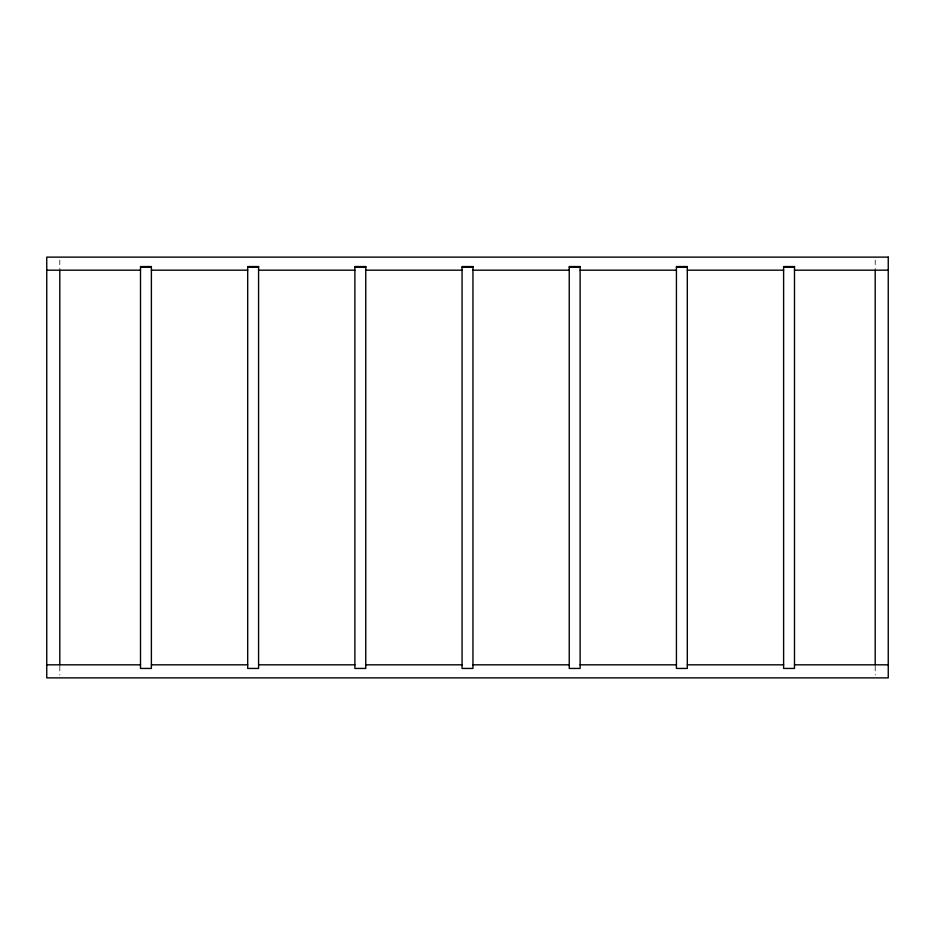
<?xml version="1.0" encoding="UTF-8"?>
<svg xmlns="http://www.w3.org/2000/svg" width="935" height="935" viewBox="0 0 935 935"><rect width="100%" height="100%" fill="white"/><g stroke="black" fill="none" stroke-linecap="round" stroke-linejoin="round"><path stroke-width="0.7" stroke-dasharray="4.67 3.51" d="M875.195 260.023L875.195 268.731M875.195 666.269L875.195 674.976M59.805 260.023L59.805 268.731M59.805 666.269L59.805 674.976"/><path stroke-width="1.4" d="M140.507 267.281L151.388 267.281M247.693 267.281L258.574 267.281M354.879 267.281L365.76 267.281M462.054 267.281L472.946 267.281M569.24 267.281L580.121 267.281M676.426 267.281L687.307 267.281M783.612 267.281L794.493 267.281M46.75 270.18L140.507 270.18M151.388 270.18L247.693 270.18M258.574 270.18L354.879 270.18M365.76 270.18L462.054 270.18M472.946 270.18L569.24 270.18M580.121 270.18L676.426 270.18M687.307 270.18L783.612 270.18M794.493 270.18L888.25 270.18M46.75 664.82L140.507 664.82M151.388 664.82L247.693 664.82M258.574 664.82L354.879 664.82M365.76 664.82L462.054 664.82M472.946 664.82L569.24 664.82M580.121 664.82L676.426 664.82M687.307 664.82L783.612 664.82M794.493 664.82L888.25 664.82M875.195 270.18L875.195 664.82M59.805 270.18L59.805 664.82M888.25 257.125L46.75 257.125L46.75 677.875L888.25 677.875L888.25 257.125M151.388 266.557L140.507 266.557L140.507 668.443L151.388 668.443L151.388 266.557M258.574 266.557L247.693 266.557L247.693 668.443L258.574 668.443L258.574 266.557M365.76 266.557L354.879 266.557L354.879 668.443L365.76 668.443L365.76 266.557M472.946 266.557L462.054 266.557L462.054 668.443L472.946 668.443L472.946 266.557M580.121 266.557L569.24 266.557L569.24 668.443L580.121 668.443L580.121 266.557M687.307 266.557L676.426 266.557L676.426 668.443L687.307 668.443L687.307 266.557M794.493 266.557L783.612 266.557L783.612 668.443L794.493 668.443L794.493 266.557"/></g></svg>
